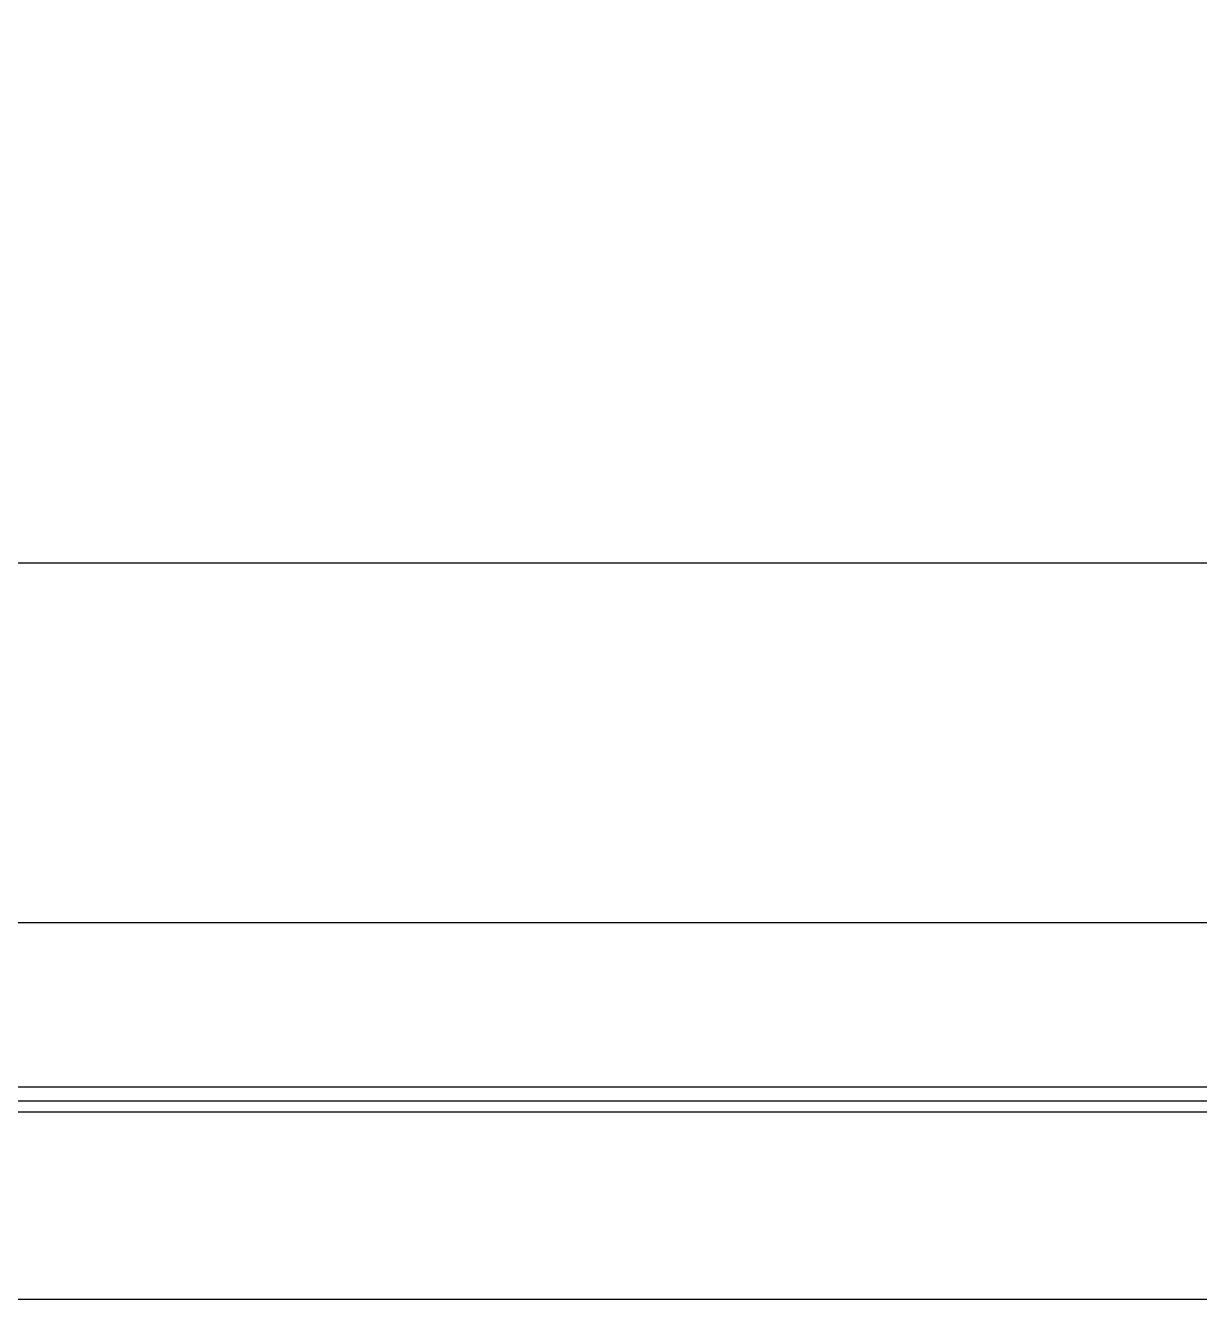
# Model space of a CAD drawing. Extents: x 0 to 323, y 0 to 320.
# Drawn here: x 2.073 to 4.146, y 0 to 2.249 of the extents above; entities that cross this region are included whole.
import ezdxf

# ---------------------------------------------------------------- set-up
doc = ezdxf.new("R2010")
doc.units = 0
doc.header["$MEASUREMENT"] = 0
for name, color, linetype in [('BOARD_GEOMETRY_OUTLINE', 1, 'CONTINUOUS'), ('ETCH_BOTTOM', 7, 'CONTINUOUS'), ('ETCH_GND', 3, 'CONTINUOUS'), ('ETCH_INT1', 4, 'CONTINUOUS'), ('ETCH_INT2', 5, 'CONTINUOUS'), ('ETCH_PWR', 6, 'CONTINUOUS')]:
    doc.layers.add(name, color=color, linetype=linetype)

msp = doc.modelspace()

# ---------------------------------------------------------------- linework, layer by layer
at = {"layer": 'BOARD_GEOMETRY_OUTLINE'}
msp.add_lwpolyline([(0, 116.6), (0, 118.2), (190.2, 118.2), (190.2, 0), (0, 0), (0, 118.2)], dxfattribs=at)
at = {"layer": 'ETCH_BOTTOM'}
msp.add_lwpolyline([(0.135, 0.375), (0.135, 117.746), (189.669, 117.746), (189.669, 0.375)], close=True, dxfattribs=at)
at = {"layer": 'ETCH_GND'}
msp.add_lwpolyline([(189.5, 0.35), (0.1, 0.35), (0.1, 117.55), (189.5, 117.55)], close=True, dxfattribs=at)
at = {"layer": 'ETCH_INT1'}
msp.add_lwpolyline([(189.747, 0.331), (0.416, 0.331), (0.416, 117.577), (189.747, 117.577)], close=True, dxfattribs=at)
at = {"layer": 'ETCH_INT2'}
msp.add_lwpolyline([(189.88, 0.665), (0.485, 0.665), (0.485, 117.596), (189.88, 117.596)], close=True, dxfattribs=at)
at = {"layer": 'ETCH_PWR'}
msp.add_lwpolyline([(58.25, 1.3), (1.05, 1.3), (0.25, 2.1), (0.25, 36.5), (11.0297, 36.5, -0.613614), (11.1116, 36.3388, 1.967107), (12.8084, 36.3388, -0.613614), (12.8903, 36.5), (13.5697, 36.5, -0.613614), (13.6516, 36.3388, 1.967107), (15.3484, 36.3388, -0.613614), (15.4303, 36.5), (29.6, 36.5)], format="xyb", dxfattribs=at)

doc.saveas('drawing.dxf')
